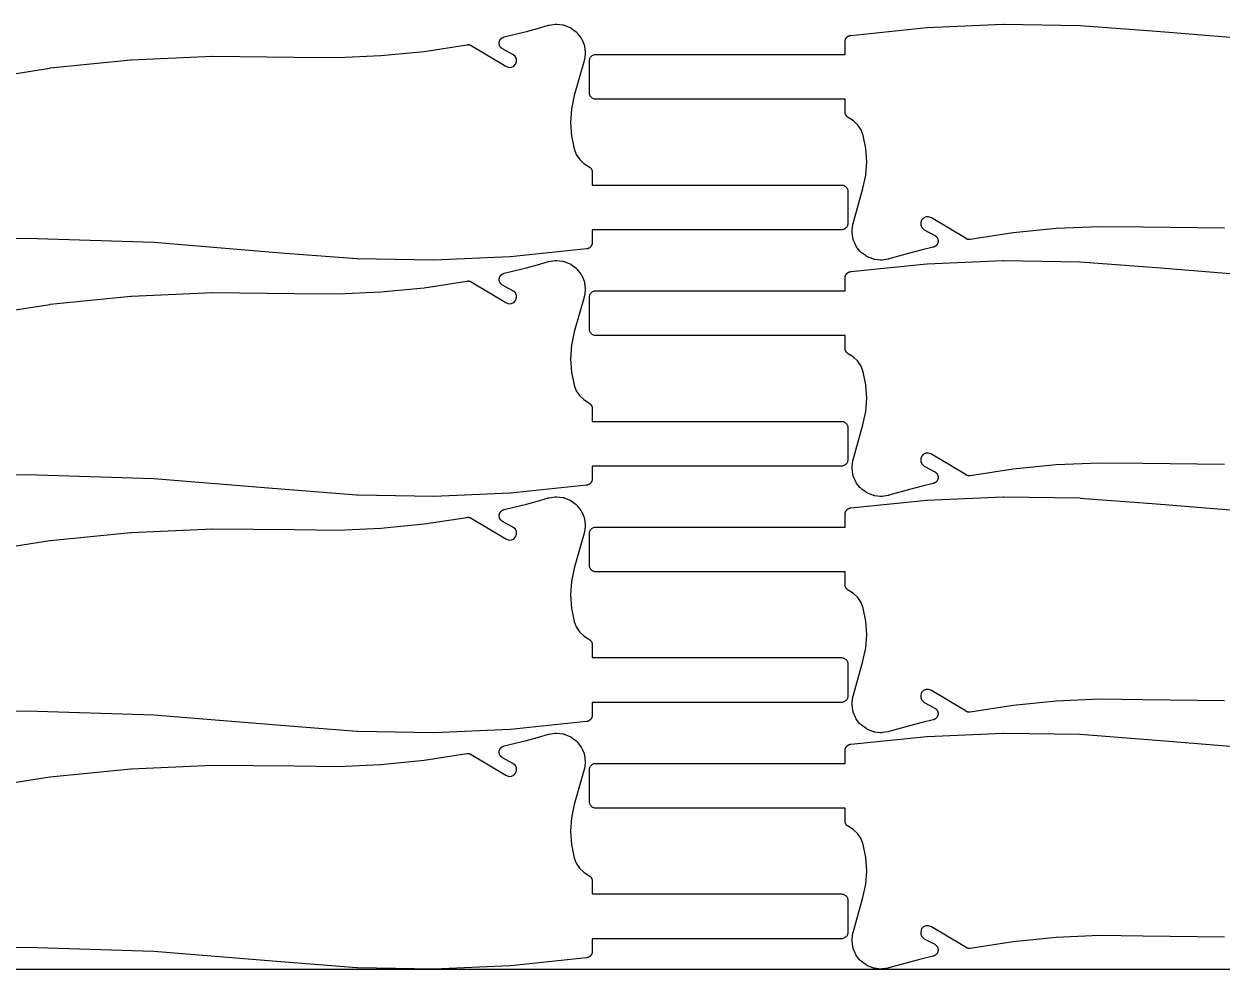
# Model space of a CAD drawing. Header units: metres. Extents: x 0 to 3000, y 0 to 1240.
# Drawn here: x 375 to 750, y 0 to 295.7 of the extents above; entities that cross this region are included whole.
import ezdxf

# ---------------------------------------------------------------- set-up
doc = ezdxf.new("R2010")
doc.units = ezdxf.units.M

msp = doc.modelspace()

# ---------------------------------------------------------------- linework, layer by layer
at = {"color": 7}
msp.add_lwpolyline([(0, 0), (3000, 0), (3000, 1240), (0, 1240), (0, 0)], close=True, dxfattribs=at)
at = {"color": 1}
for points in [[(357.91, 277.99), (383.07, 281.96), (383.18, 281.97), (408.5, 284.52), (408.61, 284.53), (434.03, 285.67), (434.14, 285.67), (459.61, 285.4), (459.61, 285.4), (459.61, 285.4), (473.22, 285.24), (486.75, 285.84), (500.23, 287.17), (513.67, 289.25), (513.68, 289.25), (513.69, 289.25), (513.78, 289.26), (513.87, 289.27), (513.88, 289.27), (513.89, 289.27), (513.98, 289.27), (514.07, 289.27), (514.07, 289.27), (514.08, 289.27), (514.17, 289.26), (514.26, 289.25), (514.27, 289.25), (514.28, 289.25), (514.37, 289.23), (514.45, 289.22), (514.46, 289.22), (514.47, 289.21), (514.56, 289.19), (514.64, 289.16), (514.65, 289.16), (514.66, 289.16), (514.74, 289.12), (514.82, 289.09), (514.83, 289.08), (514.84, 289.08), (514.92, 289.04), (515, 289), (515, 288.99), (515.01, 288.99), (525.78, 282.5), (526.78, 282.14), (527.59, 282.18), (528.32, 282.53), (528.9, 283.16), (529.19, 283.96), (529.15, 284.77), (528.81, 285.51), (528.06, 286.19), (524.8, 287.97), (524.76, 288), (524.71, 288.02), (524.67, 288.05), (524.63, 288.07), (524.59, 288.1), (524.55, 288.13), (524.51, 288.16), (524.48, 288.19), (524.44, 288.22), (524.4, 288.26), (524.37, 288.29), (524.33, 288.32), (524.3, 288.36), (524.26, 288.4), (524.23, 288.43), (524.2, 288.47), (524.17, 288.51), (524.14, 288.55), (524.11, 288.59), (524.08, 288.63), (524.06, 288.67), (524.03, 288.71), (524.01, 288.76), (523.99, 288.8), (523.96, 288.84), (523.94, 288.89), (523.92, 288.93), (523.9, 288.98), (523.89, 289.02), (523.87, 289.07), (523.85, 289.12), (523.84, 289.16), (523.83, 289.21), (523.81, 289.26), (523.8, 289.3), (523.79, 289.35), (523.79, 289.4), (523.78, 289.45), (523.77, 289.5), (523.77, 289.55), (523.76, 289.6), (523.76, 289.65), (523.76, 289.69), (523.76, 289.74), (523.76, 289.79), (523.76, 289.84), (523.77, 289.89), (523.77, 289.94), (523.78, 289.99), (523.78, 290.04), (523.79, 290.08), (523.8, 290.13), (523.81, 290.18), (523.82, 290.23), (523.84, 290.28), (523.85, 290.32), (523.87, 290.37), (523.88, 290.42), (523.9, 290.46), (523.92, 290.51), (523.94, 290.55), (523.96, 290.6), (523.98, 290.64), (524, 290.68), (524.03, 290.73), (524.05, 290.77), (524.08, 290.81), (524.1, 290.85), (524.13, 290.89), (524.16, 290.93), (524.19, 290.97), (524.22, 291.01), (524.26, 291.04), (524.29, 291.08), (524.32, 291.12), (524.35, 291.15), (524.39, 291.18), (524.43, 291.22), (524.46, 291.25), (524.5, 291.28), (524.54, 291.31), (524.58, 291.34), (524.62, 291.37), (524.66, 291.4), (524.7, 291.42), (524.74, 291.45), (524.79, 291.47), (524.83, 291.5), (524.87, 291.52), (524.92, 291.54), (524.96, 291.56), (525.01, 291.58), (525.05, 291.6), (525.1, 291.61), (525.15, 291.63), (525.19, 291.64), (525.24, 291.66), (525.29, 291.67), (528.78, 292.51), (532.25, 293.4), (535.7, 294.34), (539.15, 295.33), (539.18, 295.34), (539.21, 295.35), (539.27, 295.36), (539.34, 295.38), (539.34, 295.38), (539.37, 295.38), (539.4, 295.39), (541.25, 295.67), (541.43, 295.69), (541.61, 295.7), (541.79, 295.69), (543.62, 295.48), (543.79, 295.45), (543.97, 295.4), (544.13, 295.35), (545.85, 294.67), (546.01, 294.59), (546.16, 294.51), (546.31, 294.41), (547.81, 293.28), (547.95, 293.16), (548.08, 293.04), (548.19, 292.9), (549.34, 291.41), (549.44, 291.27), (549.53, 291.11), (549.6, 290.95), (550.31, 289.24), (550.37, 289.08), (550.41, 288.91), (550.44, 288.74), (550.67, 286.9), (550.69, 286.73), (550.69, 286.55), (550.67, 286.37), (550.4, 284.51), (550.4, 284.48), (550.39, 284.44), (550.38, 284.38), (550.37, 284.32), (550.36, 284.29), (550.35, 284.25), (547.25, 273.31), (546.37, 269.12), (546.08, 264.95), (546.35, 260.78), (547.18, 256.69), (547.87, 254.94), (548.89, 253.41), (550.19, 252.13), (551.94, 251.03), (551.96, 251.02), (551.98, 251), (552.04, 250.96), (552.1, 250.92), (552.12, 250.9), (552.14, 250.89), (552.19, 250.84), (552.25, 250.79), (552.27, 250.77), (552.29, 250.76), (552.33, 250.7), (552.38, 250.65), (552.4, 250.63), (552.42, 250.61), (552.46, 250.55), (552.5, 250.5), (552.52, 250.47), (552.53, 250.45), (552.57, 250.39), (552.61, 250.33), (552.62, 250.31), (552.63, 250.28), (552.67, 250.22), (552.7, 250.15), (552.71, 250.13), (552.72, 250.11), (552.74, 250.04), (552.77, 249.97), (552.78, 249.95), (552.78, 249.92), (552.8, 249.85), (552.82, 249.78), (552.83, 249.76), (552.83, 249.73), (552.84, 249.66), (552.86, 249.59), (552.86, 249.56), (552.86, 249.54), (552.86, 249.47), (552.87, 249.39), (552.87, 249.37), (552.87, 249.34), (552.87, 245.34), (630.87, 245.34), (631.07, 245.33), (631.26, 245.3), (631.45, 245.26), (631.64, 245.19), (631.81, 245.11), (631.98, 245), (632.14, 244.89), (632.29, 244.76), (632.42, 244.61), (632.53, 244.45), (632.63, 244.28), (632.72, 244.11), (632.78, 243.92), (632.83, 243.73), (632.86, 243.54), (632.87, 243.34), (632.87, 233.34), (632.86, 233.15), (632.83, 232.95), (632.78, 232.76), (632.72, 232.58), (632.63, 232.4), (632.53, 232.23), (632.42, 232.07), (632.29, 231.93), (632.14, 231.8), (631.98, 231.68), (631.81, 231.58), (631.64, 231.49), (631.45, 231.43), (631.26, 231.38), (631.07, 231.35), (630.87, 231.34), (552.87, 231.34), (552.87, 227.34), (552.87, 227.25), (552.86, 227.16), (552.86, 227.15), (552.86, 227.15), (552.85, 227.05), (552.83, 226.96), (552.83, 226.96), (552.83, 226.95), (552.81, 226.86), (552.79, 226.77), (552.79, 226.77), (552.78, 226.76), (552.75, 226.67), (552.72, 226.59), (552.72, 226.58), (552.72, 226.58), (552.68, 226.49), (552.64, 226.41), (552.64, 226.4), (552.63, 226.4), (552.59, 226.32), (552.54, 226.24), (552.54, 226.24), (552.53, 226.23), (552.48, 226.16), (552.42, 226.08), (552.42, 226.08), (552.42, 226.07), (552.35, 226), (552.29, 225.93), (552.29, 225.93), (552.29, 225.93), (552.22, 225.87), (552.15, 225.8), (552.14, 225.8), (552.14, 225.8), (552.06, 225.74), (551.99, 225.68), (551.99, 225.68), (551.98, 225.68), (551.9, 225.63), (551.82, 225.58), (551.82, 225.58), (551.81, 225.58), (551.73, 225.54), (551.65, 225.5), (551.64, 225.5), (551.64, 225.49), (551.55, 225.46), (551.46, 225.43), (551.46, 225.43), (551.45, 225.43), (551.36, 225.41), (551.27, 225.38), (551.27, 225.38), (551.26, 225.38), (551.17, 225.37), (551.08, 225.35), (527.31, 222.89), (527.19, 222.88), (503.34, 221.85), (503.22, 221.85), (479.35, 222.24), (479.24, 222.25), (455.41, 224.07), (455.41, 224.07), (455.4, 224.07), (415.62, 227.32), (375.8, 228.58), (335.96, 227.88)], [(750.73, 231.87), (725.26, 232.15), (725.26, 232.15), (725.26, 232.15), (711.65, 232.3), (698.12, 231.71), (684.65, 230.38), (671.2, 228.29), (671.19, 228.29), (671.18, 228.29), (671.09, 228.28), (671, 228.27), (670.99, 228.27), (670.98, 228.27), (670.89, 228.27), (670.81, 228.27), (670.8, 228.27), (670.79, 228.27), (670.7, 228.28), (670.61, 228.29), (670.6, 228.29), (670.59, 228.29), (670.5, 228.31), (670.42, 228.33), (670.41, 228.33), (670.4, 228.33), (670.31, 228.36), (670.23, 228.38), (670.22, 228.39), (670.21, 228.39), (670.13, 228.42), (670.05, 228.46), (670.04, 228.46), (670.03, 228.46), (669.95, 228.51), (669.87, 228.55), (669.87, 228.55), (669.86, 228.56), (659.09, 235.05), (658.09, 235.4), (657.28, 235.36), (656.55, 235.02), (655.97, 234.39), (655.68, 233.58), (655.72, 232.77), (656.07, 232.04), (656.81, 231.35), (660.07, 229.58), (660.11, 229.55), (660.16, 229.53), (660.2, 229.5), (660.24, 229.47), (660.28, 229.44), (660.32, 229.42), (660.36, 229.38), (660.4, 229.36), (660.43, 229.32), (660.47, 229.29), (660.5, 229.26), (660.54, 229.22), (660.57, 229.19), (660.61, 229.15), (660.64, 229.11), (660.67, 229.08), (660.7, 229.04), (660.73, 229), (660.76, 228.96), (660.79, 228.92), (660.81, 228.87), (660.84, 228.83), (660.86, 228.79), (660.89, 228.75), (660.91, 228.7), (660.93, 228.66), (660.95, 228.61), (660.97, 228.57), (660.98, 228.52), (661, 228.48), (661.02, 228.43), (661.03, 228.38), (661.04, 228.34), (661.06, 228.29), (661.07, 228.24), (661.08, 228.19), (661.09, 228.14), (661.09, 228.1), (661.1, 228.05), (661.11, 228), (661.11, 227.95), (661.11, 227.9), (661.11, 227.85), (661.11, 227.8), (661.11, 227.75), (661.11, 227.7), (661.11, 227.66), (661.1, 227.61), (661.09, 227.56), (661.09, 227.51), (661.08, 227.46), (661.07, 227.41), (661.06, 227.37), (661.05, 227.32), (661.04, 227.27), (661.02, 227.22), (661.01, 227.18), (660.99, 227.13), (660.97, 227.08), (660.96, 227.04), (660.93, 226.99), (660.91, 226.95), (660.89, 226.91), (660.87, 226.86), (660.84, 226.82), (660.82, 226.78), (660.79, 226.74), (660.77, 226.7), (660.74, 226.66), (660.71, 226.61), (660.68, 226.58), (660.65, 226.54), (660.62, 226.5), (660.58, 226.46), (660.55, 226.43), (660.52, 226.39), (660.48, 226.36), (660.44, 226.33), (660.41, 226.3), (660.37, 226.26), (660.33, 226.23), (660.29, 226.2), (660.25, 226.18), (660.21, 226.15), (660.17, 226.12), (660.13, 226.1), (660.08, 226.07), (660.04, 226.05), (660, 226.03), (659.95, 226), (659.91, 225.99), (659.86, 225.97), (659.82, 225.95), (659.77, 225.93), (659.72, 225.92), (659.68, 225.9), (659.63, 225.89), (659.58, 225.88), (656.09, 225.03), (652.62, 224.14), (649.17, 223.2), (645.72, 222.21), (645.69, 222.2), (645.66, 222.2), (645.6, 222.18), (645.53, 222.17), (645.53, 222.17), (645.5, 222.16), (645.47, 222.16), (643.62, 221.87), (643.44, 221.85), (643.26, 221.85), (643.08, 221.86), (641.25, 222.07), (641.08, 222.1), (640.91, 222.14), (640.74, 222.2), (639.02, 222.88), (638.86, 222.95), (638.71, 223.04), (638.56, 223.14), (637.06, 224.27), (636.92, 224.38), (636.79, 224.51), (636.68, 224.65), (635.53, 226.13), (635.43, 226.28), (635.34, 226.43), (635.27, 226.59), (634.56, 228.3), (634.5, 228.47), (634.46, 228.64), (634.43, 228.81), (634.2, 230.64), (634.18, 230.82), (634.19, 231), (634.2, 231.17), (634.47, 233.03), (634.47, 233.07), (634.48, 233.1), (634.49, 233.16), (634.5, 233.23), (634.51, 233.26), (634.52, 233.3), (637.62, 244.24), (638.5, 248.42), (638.79, 252.59), (638.52, 256.77), (637.69, 260.85), (637, 262.61), (635.98, 264.13), (634.68, 265.41), (632.93, 266.51), (632.91, 266.53), (632.89, 266.54), (632.83, 266.58), (632.77, 266.63), (632.75, 266.64), (632.73, 266.66), (632.68, 266.71), (632.62, 266.75), (632.6, 266.77), (632.59, 266.79), (632.54, 266.84), (632.49, 266.9), (632.47, 266.92), (632.45, 266.93), (632.41, 266.99), (632.37, 267.05), (632.35, 267.07), (632.34, 267.09), (632.3, 267.15), (632.26, 267.22), (632.25, 267.24), (632.24, 267.26), (632.21, 267.33), (632.17, 267.39), (632.16, 267.41), (632.15, 267.44), (632.13, 267.51), (632.1, 267.57), (632.09, 267.6), (632.09, 267.62), (632.07, 267.69), (632.05, 267.76), (632.04, 267.79), (632.04, 267.81), (632.03, 267.89), (632.02, 267.96), (632.01, 267.98), (632.01, 268.01), (632.01, 268.08), (632, 268.15), (632, 268.18), (632, 268.2), (632, 272.2), (554, 272.2), (553.8, 272.21), (553.61, 272.24), (553.42, 272.29), (553.23, 272.36), (553.06, 272.44), (552.89, 272.54), (552.73, 272.66), (552.59, 272.79), (552.45, 272.93), (552.34, 273.09), (552.24, 273.26), (552.15, 273.44), (552.09, 273.62), (552.04, 273.81), (552.01, 274.01), (552, 274.2), (552, 284.2), (552.01, 284.4), (552.04, 284.59), (552.09, 284.78), (552.15, 284.97), (552.24, 285.15), (552.34, 285.31), (552.45, 285.47), (552.59, 285.62), (552.73, 285.75), (552.89, 285.87), (553.06, 285.97), (553.23, 286.05), (553.42, 286.12), (553.61, 286.17), (553.8, 286.19), (554, 286.2), (632, 286.2), (632, 290.2), (632, 290.3), (632.01, 290.39), (632.01, 290.39), (632.01, 290.4), (632.02, 290.49), (632.04, 290.58), (632.04, 290.59), (632.04, 290.59), (632.06, 290.68), (632.08, 290.77), (632.08, 290.78), (632.09, 290.78), (632.12, 290.87), (632.15, 290.96), (632.15, 290.96), (632.15, 290.97), (632.19, 291.05), (632.23, 291.14), (632.23, 291.14), (632.24, 291.15), (632.28, 291.23), (632.33, 291.31), (632.33, 291.31), (632.34, 291.31), (632.39, 291.39), (632.45, 291.46), (632.45, 291.47), (632.45, 291.47), (632.52, 291.54), (632.58, 291.61), (632.58, 291.61), (632.59, 291.62), (632.65, 291.68), (632.72, 291.74), (632.73, 291.75), (632.73, 291.75), (632.81, 291.81), (632.88, 291.86), (632.88, 291.86), (632.89, 291.87), (632.97, 291.91), (633.05, 291.96), (633.05, 291.97), (633.06, 291.97), (633.14, 292.01), (633.23, 292.05), (633.23, 292.05), (633.23, 292.05), (633.32, 292.08), (633.41, 292.11), (633.41, 292.12), (633.42, 292.12), (633.51, 292.14), (633.6, 292.16), (633.6, 292.16), (633.61, 292.17), (633.7, 292.18), (633.79, 292.19), (657.56, 294.65), (657.68, 294.66), (681.53, 295.7), (681.65, 295.7), (705.52, 295.3), (705.64, 295.3), (729.46, 293.48), (729.46, 293.48), (729.47, 293.48), (769.25, 290.23)], [(357.91, 204.05), (383.07, 208.01), (383.18, 208.02), (408.5, 210.57), (408.61, 210.58), (434.03, 211.72), (434.14, 211.72), (459.61, 211.45), (459.61, 211.45), (459.61, 211.45), (473.22, 211.3), (486.75, 211.89), (500.23, 213.22), (513.67, 215.3), (513.68, 215.3), (513.69, 215.3), (513.78, 215.31), (513.87, 215.32), (513.88, 215.32), (513.89, 215.32), (513.98, 215.32), (514.07, 215.32), (514.07, 215.32), (514.08, 215.32), (514.17, 215.31), (514.26, 215.31), (514.27, 215.3), (514.28, 215.3), (514.37, 215.29), (514.45, 215.27), (514.46, 215.27), (514.47, 215.26), (514.56, 215.24), (514.64, 215.21), (514.65, 215.21), (514.66, 215.21), (514.74, 215.17), (514.82, 215.14), (514.83, 215.13), (514.84, 215.13), (514.92, 215.09), (515, 215.05), (515, 215.04), (515.01, 215.04), (525.78, 208.55), (526.78, 208.19), (527.59, 208.23), (528.32, 208.58), (528.9, 209.21), (529.19, 210.01), (529.15, 210.82), (528.81, 211.56), (528.06, 212.24), (524.8, 214.02), (524.76, 214.05), (524.71, 214.07), (524.67, 214.1), (524.63, 214.12), (524.59, 214.15), (524.55, 214.18), (524.51, 214.21), (524.48, 214.24), (524.44, 214.27), (524.4, 214.31), (524.37, 214.34), (524.33, 214.37), (524.3, 214.41), (524.26, 214.45), (524.23, 214.48), (524.2, 214.52), (524.17, 214.56), (524.14, 214.6), (524.11, 214.64), (524.08, 214.68), (524.06, 214.72), (524.03, 214.76), (524.01, 214.81), (523.99, 214.85), (523.96, 214.89), (523.94, 214.94), (523.92, 214.98), (523.9, 215.03), (523.89, 215.07), (523.87, 215.12), (523.85, 215.17), (523.84, 215.21), (523.83, 215.26), (523.81, 215.31), (523.8, 215.36), (523.79, 215.4), (523.79, 215.45), (523.78, 215.5), (523.77, 215.55), (523.77, 215.6), (523.76, 215.65), (523.76, 215.7), (523.76, 215.74), (523.76, 215.79), (523.76, 215.84), (523.76, 215.89), (523.77, 215.94), (523.77, 215.99), (523.78, 216.04), (523.78, 216.09), (523.79, 216.13), (523.8, 216.18), (523.81, 216.23), (523.82, 216.28), (523.84, 216.33), (523.85, 216.37), (523.87, 216.42), (523.88, 216.47), (523.9, 216.51), (523.92, 216.56), (523.94, 216.6), (523.96, 216.65), (523.98, 216.69), (524, 216.73), (524.03, 216.78), (524.05, 216.82), (524.08, 216.86), (524.1, 216.9), (524.13, 216.94), (524.16, 216.98), (524.19, 217.02), (524.22, 217.06), (524.26, 217.09), (524.29, 217.13), (524.32, 217.17), (524.35, 217.2), (524.39, 217.24), (524.43, 217.27), (524.46, 217.3), (524.5, 217.33), (524.54, 217.36), (524.58, 217.39), (524.62, 217.42), (524.66, 217.45), (524.7, 217.47), (524.74, 217.5), (524.79, 217.52), (524.83, 217.55), (524.87, 217.57), (524.92, 217.59), (524.96, 217.61), (525.01, 217.63), (525.05, 217.65), (525.1, 217.67), (525.15, 217.68), (525.19, 217.7), (525.24, 217.71), (525.29, 217.72), (528.78, 218.56), (532.25, 219.45), (535.7, 220.39), (539.15, 221.38), (539.18, 221.39), (539.21, 221.4), (539.27, 221.41), (539.34, 221.43), (539.34, 221.43), (539.37, 221.43), (539.4, 221.44), (541.25, 221.73), (541.43, 221.74), (541.61, 221.75), (541.79, 221.74), (543.62, 221.53), (543.79, 221.5), (543.97, 221.46), (544.13, 221.4), (545.85, 220.72), (546.01, 220.64), (546.16, 220.56), (546.31, 220.46), (547.81, 219.33), (547.95, 219.21), (548.08, 219.09), (548.19, 218.95), (549.34, 217.46), (549.44, 217.32), (549.53, 217.16), (549.6, 217), (550.31, 215.3), (550.37, 215.13), (550.41, 214.96), (550.44, 214.79), (550.67, 212.95), (550.69, 212.78), (550.69, 212.6), (550.67, 212.42), (550.4, 210.56), (550.4, 210.53), (550.39, 210.49), (550.38, 210.43), (550.37, 210.37), (550.36, 210.34), (550.35, 210.3), (547.25, 199.36), (546.37, 195.18), (546.08, 191), (546.35, 186.83), (547.18, 182.74), (547.87, 180.99), (548.89, 179.46), (550.19, 178.19), (551.94, 177.08), (551.96, 177.07), (551.98, 177.06), (552.04, 177.01), (552.1, 176.97), (552.12, 176.95), (552.14, 176.94), (552.19, 176.89), (552.25, 176.84), (552.27, 176.82), (552.29, 176.81), (552.33, 176.75), (552.38, 176.7), (552.4, 176.68), (552.42, 176.66), (552.46, 176.6), (552.5, 176.55), (552.52, 176.52), (552.53, 176.5), (552.57, 176.44), (552.61, 176.38), (552.62, 176.36), (552.63, 176.34), (552.67, 176.27), (552.7, 176.21), (552.71, 176.18), (552.72, 176.16), (552.74, 176.09), (552.77, 176.02), (552.78, 176), (552.78, 175.97), (552.8, 175.9), (552.82, 175.83), (552.83, 175.81), (552.83, 175.78), (552.84, 175.71), (552.86, 175.64), (552.86, 175.61), (552.86, 175.59), (552.86, 175.52), (552.87, 175.44), (552.87, 175.42), (552.87, 175.39), (552.87, 171.39), (630.87, 171.39), (631.07, 171.38), (631.26, 171.35), (631.45, 171.31), (631.64, 171.24), (631.81, 171.16), (631.98, 171.06), (632.14, 170.94), (632.29, 170.81), (632.42, 170.66), (632.53, 170.5), (632.63, 170.34), (632.72, 170.16), (632.78, 169.97), (632.83, 169.78), (632.86, 169.59), (632.87, 169.39), (632.87, 159.39), (632.86, 159.2), (632.83, 159), (632.78, 158.81), (632.72, 158.63), (632.63, 158.45), (632.53, 158.28), (632.42, 158.12), (632.29, 157.98), (632.14, 157.85), (631.98, 157.73), (631.81, 157.63), (631.64, 157.54), (631.45, 157.48), (631.26, 157.43), (631.07, 157.4), (630.87, 157.39), (552.87, 157.39), (552.87, 153.39), (552.87, 153.3), (552.86, 153.21), (552.86, 153.2), (552.86, 153.2), (552.85, 153.1), (552.83, 153.01), (552.83, 153.01), (552.83, 153), (552.81, 152.91), (552.79, 152.82), (552.79, 152.82), (552.78, 152.81), (552.75, 152.72), (552.72, 152.64), (552.72, 152.63), (552.72, 152.63), (552.68, 152.54), (552.64, 152.46), (552.64, 152.45), (552.63, 152.45), (552.59, 152.37), (552.54, 152.29), (552.54, 152.29), (552.53, 152.28), (552.48, 152.21), (552.42, 152.13), (552.42, 152.13), (552.42, 152.12), (552.35, 152.05), (552.29, 151.99), (552.29, 151.98), (552.29, 151.98), (552.22, 151.92), (552.15, 151.85), (552.14, 151.85), (552.14, 151.85), (552.06, 151.79), (551.99, 151.74), (551.99, 151.73), (551.98, 151.73), (551.9, 151.68), (551.82, 151.63), (551.82, 151.63), (551.81, 151.63), (551.73, 151.59), (551.65, 151.55), (551.64, 151.55), (551.64, 151.54), (551.55, 151.51), (551.46, 151.48), (551.46, 151.48), (551.45, 151.48), (551.36, 151.46), (551.27, 151.43), (551.27, 151.43), (551.26, 151.43), (551.17, 151.42), (551.08, 151.4), (527.31, 148.94), (527.19, 148.93), (503.34, 147.9), (503.22, 147.9), (479.35, 148.29), (479.24, 148.3), (455.41, 150.12), (455.41, 150.12), (455.4, 150.12), (415.62, 153.37), (375.8, 154.63), (335.96, 153.93)], [(750.73, 157.92), (725.26, 158.2), (725.26, 158.2), (725.26, 158.2), (711.65, 158.35), (698.12, 157.76), (684.65, 156.43), (671.2, 154.35), (671.19, 154.34), (671.18, 154.34), (671.09, 154.33), (671, 154.32), (670.99, 154.32), (670.98, 154.32), (670.89, 154.32), (670.81, 154.32), (670.8, 154.32), (670.79, 154.32), (670.7, 154.33), (670.61, 154.34), (670.6, 154.34), (670.59, 154.34), (670.5, 154.36), (670.42, 154.38), (670.41, 154.38), (670.4, 154.38), (670.31, 154.41), (670.23, 154.43), (670.22, 154.44), (670.21, 154.44), (670.13, 154.47), (670.05, 154.51), (670.04, 154.51), (670.03, 154.52), (669.95, 154.56), (669.87, 154.6), (669.87, 154.6), (669.86, 154.61), (659.09, 161.1), (658.09, 161.45), (657.28, 161.41), (656.55, 161.07), (655.97, 160.44), (655.68, 159.63), (655.72, 158.82), (656.07, 158.09), (656.81, 157.4), (660.07, 155.63), (660.11, 155.6), (660.16, 155.58), (660.2, 155.55), (660.24, 155.52), (660.28, 155.49), (660.32, 155.47), (660.36, 155.44), (660.4, 155.41), (660.43, 155.37), (660.47, 155.34), (660.5, 155.31), (660.54, 155.27), (660.57, 155.24), (660.61, 155.2), (660.64, 155.16), (660.67, 155.13), (660.7, 155.09), (660.73, 155.05), (660.76, 155.01), (660.79, 154.97), (660.81, 154.93), (660.84, 154.88), (660.86, 154.84), (660.89, 154.8), (660.91, 154.75), (660.93, 154.71), (660.95, 154.66), (660.97, 154.62), (660.98, 154.57), (661, 154.53), (661.02, 154.48), (661.03, 154.44), (661.04, 154.39), (661.06, 154.34), (661.07, 154.29), (661.08, 154.24), (661.09, 154.2), (661.09, 154.15), (661.1, 154.1), (661.11, 154.05), (661.11, 154), (661.11, 153.95), (661.11, 153.9), (661.11, 153.85), (661.11, 153.8), (661.11, 153.75), (661.11, 153.71), (661.1, 153.66), (661.09, 153.61), (661.09, 153.56), (661.08, 153.51), (661.07, 153.46), (661.06, 153.42), (661.05, 153.37), (661.04, 153.32), (661.02, 153.27), (661.01, 153.23), (660.99, 153.18), (660.97, 153.14), (660.96, 153.09), (660.93, 153.05), (660.91, 153), (660.89, 152.96), (660.87, 152.91), (660.84, 152.87), (660.82, 152.83), (660.79, 152.79), (660.77, 152.75), (660.74, 152.71), (660.71, 152.66), (660.68, 152.63), (660.65, 152.59), (660.62, 152.55), (660.58, 152.51), (660.55, 152.48), (660.52, 152.44), (660.48, 152.41), (660.44, 152.38), (660.41, 152.35), (660.37, 152.31), (660.33, 152.28), (660.29, 152.25), (660.25, 152.23), (660.21, 152.2), (660.17, 152.17), (660.13, 152.15), (660.08, 152.12), (660.04, 152.1), (660, 152.08), (659.95, 152.05), (659.91, 152.04), (659.86, 152.02), (659.82, 152), (659.77, 151.98), (659.72, 151.97), (659.68, 151.95), (659.63, 151.94), (659.58, 151.93), (656.09, 151.08), (652.62, 150.19), (649.17, 149.26), (645.72, 148.26), (645.69, 148.26), (645.66, 148.25), (645.6, 148.23), (645.53, 148.22), (645.53, 148.22), (645.5, 148.21), (645.47, 148.21), (643.62, 147.92), (643.44, 147.9), (643.26, 147.9), (643.08, 147.91), (641.25, 148.12), (641.08, 148.15), (640.91, 148.19), (640.74, 148.25), (639.02, 148.93), (638.86, 149), (638.71, 149.09), (638.56, 149.19), (637.06, 150.32), (636.92, 150.43), (636.79, 150.56), (636.68, 150.7), (635.53, 152.18), (635.43, 152.33), (635.34, 152.48), (635.27, 152.64), (634.56, 154.35), (634.5, 154.52), (634.46, 154.69), (634.43, 154.86), (634.2, 156.69), (634.18, 156.87), (634.19, 157.05), (634.2, 157.22), (634.47, 159.08), (634.47, 159.12), (634.48, 159.15), (634.49, 159.22), (634.5, 159.28), (634.51, 159.31), (634.52, 159.35), (637.62, 170.29), (638.5, 174.47), (638.79, 178.65), (638.52, 182.82), (637.69, 186.9), (637, 188.66), (635.98, 190.18), (634.68, 191.46), (632.93, 192.56), (632.91, 192.58), (632.89, 192.59), (632.83, 192.63), (632.77, 192.68), (632.75, 192.69), (632.73, 192.71), (632.68, 192.76), (632.62, 192.8), (632.6, 192.82), (632.59, 192.84), (632.54, 192.89), (632.49, 192.95), (632.47, 192.97), (632.45, 192.99), (632.41, 193.04), (632.37, 193.1), (632.35, 193.12), (632.34, 193.14), (632.3, 193.21), (632.26, 193.27), (632.25, 193.29), (632.24, 193.31), (632.21, 193.38), (632.17, 193.44), (632.16, 193.47), (632.15, 193.49), (632.13, 193.56), (632.1, 193.62), (632.09, 193.65), (632.09, 193.67), (632.07, 193.74), (632.05, 193.81), (632.04, 193.84), (632.04, 193.86), (632.03, 193.94), (632.02, 194.01), (632.01, 194.03), (632.01, 194.06), (632.01, 194.13), (632, 194.2), (632, 194.23), (632, 194.25), (632, 198.25), (554, 198.25), (553.8, 198.26), (553.61, 198.29), (553.42, 198.34), (553.23, 198.41), (553.06, 198.49), (552.89, 198.59), (552.73, 198.71), (552.59, 198.84), (552.45, 198.99), (552.34, 199.14), (552.24, 199.31), (552.15, 199.49), (552.09, 199.67), (552.04, 199.86), (552.01, 200.06), (552, 200.25), (552, 210.25), (552.01, 210.45), (552.04, 210.64), (552.09, 210.83), (552.15, 211.02), (552.24, 211.2), (552.34, 211.37), (552.45, 211.52), (552.59, 211.67), (552.73, 211.8), (552.89, 211.92), (553.06, 212.02), (553.23, 212.1), (553.42, 212.17), (553.61, 212.22), (553.8, 212.24), (554, 212.25), (632, 212.25), (632, 216.25), (632, 216.35), (632.01, 216.44), (632.01, 216.45), (632.01, 216.45), (632.02, 216.54), (632.04, 216.63), (632.04, 216.64), (632.04, 216.64), (632.06, 216.73), (632.08, 216.83), (632.08, 216.83), (632.09, 216.83), (632.12, 216.92), (632.15, 217.01), (632.15, 217.02), (632.15, 217.02), (632.19, 217.1), (632.23, 217.19), (632.23, 217.19), (632.24, 217.2), (632.28, 217.28), (632.33, 217.36), (632.33, 217.36), (632.34, 217.37), (632.39, 217.44), (632.45, 217.52), (632.45, 217.52), (632.45, 217.52), (632.52, 217.59), (632.58, 217.66), (632.58, 217.66), (632.59, 217.67), (632.65, 217.73), (632.72, 217.79), (632.73, 217.8), (632.73, 217.8), (632.81, 217.86), (632.88, 217.91), (632.88, 217.91), (632.89, 217.92), (632.97, 217.97), (633.05, 218.01), (633.05, 218.02), (633.06, 218.02), (633.14, 218.06), (633.23, 218.1), (633.23, 218.1), (633.23, 218.1), (633.32, 218.13), (633.41, 218.17), (633.41, 218.17), (633.42, 218.17), (633.51, 218.19), (633.6, 218.21), (633.6, 218.21), (633.61, 218.22), (633.7, 218.23), (633.79, 218.24), (657.56, 220.7), (657.68, 220.71), (681.53, 221.75), (681.65, 221.75), (705.52, 221.35), (705.64, 221.35), (729.46, 219.53), (729.46, 219.53), (729.47, 219.53), (769.25, 216.28)], [(357.91, 130.1), (383.07, 134.06), (383.18, 134.07), (408.5, 136.62), (408.61, 136.63), (434.03, 137.77), (434.14, 137.77), (459.61, 137.5), (459.61, 137.5), (459.61, 137.5), (473.22, 137.35), (486.75, 137.94), (500.23, 139.27), (513.67, 141.35), (513.68, 141.35), (513.69, 141.36), (513.78, 141.36), (513.87, 141.37), (513.88, 141.37), (513.89, 141.37), (513.98, 141.37), (514.07, 141.37), (514.07, 141.37), (514.08, 141.37), (514.17, 141.36), (514.26, 141.36), (514.27, 141.35), (514.28, 141.35), (514.37, 141.34), (514.45, 141.32), (514.46, 141.32), (514.47, 141.31), (514.56, 141.29), (514.64, 141.26), (514.65, 141.26), (514.66, 141.26), (514.74, 141.22), (514.82, 141.19), (514.83, 141.19), (514.84, 141.18), (514.92, 141.14), (515, 141.1), (515, 141.09), (515.01, 141.09), (525.78, 134.6), (526.78, 134.24), (527.59, 134.29), (528.32, 134.63), (528.9, 135.26), (529.19, 136.06), (529.15, 136.87), (528.81, 137.61), (528.06, 138.3), (524.8, 140.07), (524.76, 140.1), (524.71, 140.12), (524.67, 140.15), (524.63, 140.17), (524.59, 140.2), (524.55, 140.23), (524.51, 140.26), (524.48, 140.29), (524.44, 140.33), (524.4, 140.36), (524.37, 140.39), (524.33, 140.42), (524.3, 140.46), (524.26, 140.5), (524.23, 140.53), (524.2, 140.57), (524.17, 140.61), (524.14, 140.65), (524.11, 140.69), (524.08, 140.73), (524.06, 140.77), (524.03, 140.81), (524.01, 140.86), (523.99, 140.9), (523.96, 140.94), (523.94, 140.99), (523.92, 141.03), (523.9, 141.08), (523.89, 141.12), (523.87, 141.17), (523.85, 141.22), (523.84, 141.26), (523.83, 141.31), (523.81, 141.36), (523.8, 141.41), (523.79, 141.45), (523.79, 141.5), (523.78, 141.55), (523.77, 141.6), (523.77, 141.65), (523.76, 141.7), (523.76, 141.75), (523.76, 141.8), (523.76, 141.84), (523.76, 141.89), (523.76, 141.94), (523.77, 141.99), (523.77, 142.04), (523.78, 142.09), (523.78, 142.14), (523.79, 142.19), (523.8, 142.23), (523.81, 142.28), (523.82, 142.33), (523.84, 142.38), (523.85, 142.42), (523.87, 142.47), (523.88, 142.52), (523.9, 142.56), (523.92, 142.61), (523.94, 142.65), (523.96, 142.7), (523.98, 142.74), (524, 142.78), (524.03, 142.83), (524.05, 142.87), (524.08, 142.91), (524.1, 142.95), (524.13, 142.99), (524.16, 143.03), (524.19, 143.07), (524.22, 143.11), (524.26, 143.15), (524.29, 143.18), (524.32, 143.22), (524.35, 143.25), (524.39, 143.29), (524.43, 143.32), (524.46, 143.35), (524.5, 143.38), (524.54, 143.41), (524.58, 143.44), (524.62, 143.47), (524.66, 143.5), (524.7, 143.52), (524.74, 143.55), (524.79, 143.57), (524.83, 143.6), (524.87, 143.62), (524.92, 143.64), (524.96, 143.66), (525.01, 143.68), (525.05, 143.7), (525.1, 143.72), (525.15, 143.73), (525.19, 143.75), (525.24, 143.76), (525.29, 143.77), (528.78, 144.61), (532.25, 145.5), (535.7, 146.44), (539.15, 147.44), (539.18, 147.44), (539.21, 147.45), (539.27, 147.46), (539.34, 147.48), (539.34, 147.48), (539.37, 147.48), (539.4, 147.49), (541.25, 147.78), (541.43, 147.8), (541.61, 147.8), (541.79, 147.79), (543.62, 147.58), (543.79, 147.55), (543.97, 147.51), (544.13, 147.45), (545.85, 146.77), (546.01, 146.69), (546.16, 146.61), (546.31, 146.51), (547.81, 145.38), (547.95, 145.26), (548.08, 145.14), (548.19, 145), (549.34, 143.51), (549.44, 143.37), (549.53, 143.21), (549.6, 143.05), (550.31, 141.35), (550.37, 141.18), (550.41, 141.01), (550.44, 140.84), (550.67, 139.01), (550.69, 138.83), (550.69, 138.65), (550.67, 138.47), (550.4, 136.61), (550.4, 136.58), (550.39, 136.54), (550.38, 136.48), (550.37, 136.42), (550.36, 136.39), (550.35, 136.35), (547.25, 125.41), (546.37, 121.23), (546.08, 117.05), (546.35, 112.88), (547.18, 108.79), (547.87, 107.04), (548.89, 105.51), (550.19, 104.24), (551.94, 103.13), (551.96, 103.12), (551.98, 103.11), (552.04, 103.06), (552.1, 103.02), (552.12, 103), (552.14, 102.99), (552.19, 102.94), (552.25, 102.89), (552.27, 102.87), (552.29, 102.86), (552.33, 102.8), (552.38, 102.75), (552.4, 102.73), (552.42, 102.71), (552.46, 102.65), (552.5, 102.6), (552.52, 102.58), (552.53, 102.55), (552.57, 102.49), (552.61, 102.43), (552.62, 102.41), (552.63, 102.39), (552.67, 102.32), (552.7, 102.26), (552.71, 102.23), (552.72, 102.21), (552.74, 102.14), (552.77, 102.07), (552.78, 102.05), (552.78, 102.02), (552.8, 101.95), (552.82, 101.88), (552.83, 101.86), (552.83, 101.83), (552.84, 101.76), (552.86, 101.69), (552.86, 101.66), (552.86, 101.64), (552.86, 101.57), (552.87, 101.49), (552.87, 101.47), (552.87, 101.44), (552.87, 97.44), (630.87, 97.44), (631.07, 97.43), (631.26, 97.4), (631.45, 97.36), (631.64, 97.29), (631.81, 97.21), (631.98, 97.11), (632.14, 96.99), (632.29, 96.86), (632.42, 96.71), (632.53, 96.55), (632.63, 96.39), (632.72, 96.21), (632.78, 96.02), (632.83, 95.83), (632.86, 95.64), (632.87, 95.44), (632.87, 85.44), (632.86, 85.25), (632.83, 85.05), (632.78, 84.86), (632.72, 84.68), (632.63, 84.5), (632.53, 84.33), (632.42, 84.17), (632.29, 84.03), (632.14, 83.9), (631.98, 83.78), (631.81, 83.68), (631.64, 83.6), (631.45, 83.53), (631.26, 83.48), (631.07, 83.45), (630.87, 83.44), (552.87, 83.44), (552.87, 79.44), (552.87, 79.35), (552.86, 79.26), (552.86, 79.25), (552.86, 79.25), (552.85, 79.16), (552.83, 79.06), (552.83, 79.06), (552.83, 79.05), (552.81, 78.96), (552.79, 78.87), (552.79, 78.87), (552.78, 78.86), (552.75, 78.77), (552.72, 78.69), (552.72, 78.68), (552.72, 78.68), (552.68, 78.59), (552.64, 78.51), (552.64, 78.5), (552.63, 78.5), (552.59, 78.42), (552.54, 78.34), (552.54, 78.34), (552.53, 78.33), (552.48, 78.26), (552.42, 78.18), (552.42, 78.18), (552.42, 78.17), (552.35, 78.11), (552.29, 78.04), (552.29, 78.03), (552.29, 78.03), (552.22, 77.97), (552.15, 77.9), (552.14, 77.9), (552.14, 77.9), (552.06, 77.84), (551.99, 77.79), (551.99, 77.78), (551.98, 77.78), (551.9, 77.73), (551.82, 77.68), (551.82, 77.68), (551.81, 77.68), (551.73, 77.64), (551.65, 77.6), (551.64, 77.6), (551.64, 77.6), (551.55, 77.56), (551.46, 77.53), (551.46, 77.53), (551.45, 77.53), (551.36, 77.51), (551.27, 77.48), (551.27, 77.48), (551.26, 77.48), (551.17, 77.47), (551.08, 77.45), (527.31, 74.99), (527.19, 74.98), (503.34, 73.95), (503.22, 73.95), (479.35, 74.34), (479.24, 74.35), (455.41, 76.17), (455.41, 76.17), (455.4, 76.17), (415.62, 79.42), (375.8, 80.69), (335.96, 79.98)], [(750.73, 83.97), (725.26, 84.25), (725.26, 84.25), (725.26, 84.25), (711.65, 84.4), (698.12, 83.81), (684.65, 82.48), (671.2, 80.4), (671.19, 80.39), (671.18, 80.39), (671.09, 80.38), (671, 80.38), (670.99, 80.38), (670.98, 80.37), (670.89, 80.37), (670.81, 80.37), (670.8, 80.37), (670.79, 80.37), (670.7, 80.38), (670.61, 80.39), (670.6, 80.39), (670.59, 80.39), (670.5, 80.41), (670.42, 80.43), (670.41, 80.43), (670.4, 80.43), (670.31, 80.46), (670.23, 80.48), (670.22, 80.49), (670.21, 80.49), (670.13, 80.53), (670.05, 80.56), (670.04, 80.56), (670.03, 80.57), (669.95, 80.61), (669.87, 80.65), (669.87, 80.66), (669.86, 80.66), (659.09, 87.15), (658.09, 87.5), (657.28, 87.46), (656.55, 87.12), (655.97, 86.49), (655.68, 85.69), (655.72, 84.87), (656.07, 84.14), (656.81, 83.45), (660.07, 81.68), (660.11, 81.65), (660.16, 81.63), (660.2, 81.6), (660.24, 81.57), (660.28, 81.54), (660.32, 81.52), (660.36, 81.49), (660.4, 81.46), (660.43, 81.42), (660.47, 81.39), (660.5, 81.36), (660.54, 81.32), (660.57, 81.29), (660.61, 81.25), (660.64, 81.21), (660.67, 81.18), (660.7, 81.14), (660.73, 81.1), (660.76, 81.06), (660.79, 81.02), (660.81, 80.98), (660.84, 80.93), (660.86, 80.89), (660.89, 80.85), (660.91, 80.8), (660.93, 80.76), (660.95, 80.72), (660.97, 80.67), (660.98, 80.62), (661, 80.58), (661.02, 80.53), (661.03, 80.49), (661.04, 80.44), (661.06, 80.39), (661.07, 80.34), (661.08, 80.3), (661.09, 80.25), (661.09, 80.2), (661.1, 80.15), (661.11, 80.1), (661.11, 80.05), (661.11, 80), (661.11, 79.95), (661.11, 79.9), (661.11, 79.85), (661.11, 79.81), (661.11, 79.76), (661.1, 79.71), (661.09, 79.66), (661.09, 79.61), (661.08, 79.56), (661.07, 79.51), (661.06, 79.47), (661.05, 79.42), (661.04, 79.37), (661.02, 79.32), (661.01, 79.28), (660.99, 79.23), (660.97, 79.19), (660.96, 79.14), (660.93, 79.1), (660.91, 79.05), (660.89, 79.01), (660.87, 78.96), (660.84, 78.92), (660.82, 78.88), (660.79, 78.84), (660.77, 78.8), (660.74, 78.76), (660.71, 78.72), (660.68, 78.68), (660.65, 78.64), (660.62, 78.6), (660.58, 78.56), (660.55, 78.53), (660.52, 78.5), (660.48, 78.46), (660.44, 78.43), (660.41, 78.4), (660.37, 78.36), (660.33, 78.34), (660.29, 78.3), (660.25, 78.28), (660.21, 78.25), (660.17, 78.22), (660.13, 78.2), (660.08, 78.17), (660.04, 78.15), (660, 78.13), (659.95, 78.11), (659.91, 78.09), (659.86, 78.07), (659.82, 78.05), (659.77, 78.03), (659.72, 78.02), (659.68, 78), (659.63, 77.99), (659.58, 77.98), (656.09, 77.13), (652.62, 76.25), (649.17, 75.31), (645.72, 74.31), (645.69, 74.31), (645.66, 74.3), (645.6, 74.28), (645.53, 74.27), (645.53, 74.27), (645.5, 74.26), (645.47, 74.26), (643.62, 73.97), (643.44, 73.95), (643.26, 73.95), (643.08, 73.96), (641.25, 74.17), (641.08, 74.2), (640.91, 74.24), (640.74, 74.3), (639.02, 74.98), (638.86, 75.05), (638.71, 75.14), (638.56, 75.24), (637.06, 76.37), (636.92, 76.48), (636.79, 76.61), (636.68, 76.75), (635.53, 78.23), (635.43, 78.38), (635.34, 78.53), (635.27, 78.7), (634.56, 80.4), (634.5, 80.57), (634.46, 80.74), (634.43, 80.91), (634.2, 82.74), (634.18, 82.92), (634.19, 83.1), (634.2, 83.28), (634.47, 85.13), (634.47, 85.17), (634.48, 85.21), (634.49, 85.27), (634.5, 85.33), (634.51, 85.36), (634.52, 85.4), (637.62, 96.34), (638.5, 100.52), (638.79, 104.7), (638.52, 108.87), (637.69, 112.95), (637, 114.71), (635.98, 116.23), (634.68, 117.51), (632.93, 118.61), (632.91, 118.63), (632.89, 118.64), (632.83, 118.69), (632.77, 118.73), (632.75, 118.74), (632.73, 118.76), (632.68, 118.81), (632.62, 118.85), (632.6, 118.87), (632.59, 118.89), (632.54, 118.94), (632.49, 119), (632.47, 119.02), (632.45, 119.04), (632.41, 119.09), (632.37, 119.15), (632.35, 119.17), (632.34, 119.19), (632.3, 119.26), (632.26, 119.32), (632.25, 119.34), (632.24, 119.36), (632.21, 119.43), (632.17, 119.49), (632.16, 119.52), (632.15, 119.54), (632.13, 119.61), (632.1, 119.68), (632.09, 119.7), (632.09, 119.72), (632.07, 119.79), (632.05, 119.86), (632.04, 119.89), (632.04, 119.91), (632.03, 119.99), (632.02, 120.06), (632.01, 120.08), (632.01, 120.11), (632.01, 120.18), (632, 120.25), (632, 120.28), (632, 120.3), (632, 124.3), (554, 124.3), (553.8, 124.31), (553.61, 124.34), (553.42, 124.39), (553.23, 124.46), (553.06, 124.54), (552.89, 124.64), (552.73, 124.76), (552.59, 124.89), (552.45, 125.04), (552.34, 125.19), (552.24, 125.36), (552.15, 125.54), (552.09, 125.72), (552.04, 125.91), (552.01, 126.11), (552, 126.3), (552, 136.3), (552.01, 136.5), (552.04, 136.7), (552.09, 136.89), (552.15, 137.07), (552.24, 137.25), (552.34, 137.42), (552.45, 137.57), (552.59, 137.72), (552.73, 137.85), (552.89, 137.97), (553.06, 138.07), (553.23, 138.15), (553.42, 138.22), (553.61, 138.27), (553.8, 138.3), (554, 138.3), (632, 138.3), (632, 142.3), (632, 142.4), (632.01, 142.49), (632.01, 142.5), (632.01, 142.5), (632.02, 142.59), (632.04, 142.69), (632.04, 142.69), (632.04, 142.7), (632.06, 142.79), (632.08, 142.88), (632.08, 142.88), (632.09, 142.89), (632.12, 142.97), (632.15, 143.06), (632.15, 143.07), (632.15, 143.07), (632.19, 143.15), (632.23, 143.24), (632.23, 143.24), (632.24, 143.25), (632.28, 143.33), (632.33, 143.41), (632.33, 143.41), (632.34, 143.42), (632.39, 143.49), (632.45, 143.57), (632.45, 143.57), (632.45, 143.57), (632.52, 143.64), (632.58, 143.71), (632.58, 143.72), (632.59, 143.72), (632.65, 143.78), (632.72, 143.84), (632.73, 143.85), (632.73, 143.85), (632.81, 143.91), (632.88, 143.96), (632.88, 143.96), (632.89, 143.97), (632.97, 144.02), (633.05, 144.06), (633.05, 144.07), (633.06, 144.07), (633.14, 144.11), (633.23, 144.15), (633.23, 144.15), (633.23, 144.15), (633.32, 144.18), (633.41, 144.22), (633.41, 144.22), (633.42, 144.22), (633.51, 144.24), (633.6, 144.26), (633.6, 144.27), (633.61, 144.27), (633.7, 144.28), (633.79, 144.29), (657.56, 146.75), (657.68, 146.76), (681.53, 147.8), (681.65, 147.8), (705.52, 147.41), (705.64, 147.4), (729.46, 145.58), (729.46, 145.58), (729.47, 145.58), (769.25, 142.33)], [(357.91, 56.15), (383.07, 60.11), (383.18, 60.12), (408.5, 62.67), (408.61, 62.68), (434.03, 63.82), (434.14, 63.83), (459.61, 63.55), (459.61, 63.55), (459.61, 63.55), (473.22, 63.4), (486.75, 63.99), (500.23, 65.32), (513.67, 67.4), (513.68, 67.4), (513.69, 67.41), (513.78, 67.41), (513.87, 67.42), (513.88, 67.42), (513.89, 67.42), (513.98, 67.42), (514.07, 67.42), (514.07, 67.42), (514.08, 67.42), (514.17, 67.41), (514.26, 67.41), (514.27, 67.41), (514.28, 67.4), (514.37, 67.39), (514.45, 67.37), (514.46, 67.37), (514.47, 67.37), (514.56, 67.34), (514.64, 67.31), (514.65, 67.31), (514.66, 67.31), (514.74, 67.27), (514.82, 67.24), (514.83, 67.24), (514.84, 67.23), (514.92, 67.19), (515, 67.15), (515, 67.14), (515.01, 67.14), (525.78, 60.65), (526.78, 60.29), (527.59, 60.34), (528.32, 60.68), (528.9, 61.31), (529.19, 62.11), (529.15, 62.92), (528.81, 63.66), (528.06, 64.35), (524.8, 66.12), (524.76, 66.15), (524.71, 66.17), (524.67, 66.2), (524.63, 66.22), (524.59, 66.25), (524.55, 66.28), (524.51, 66.31), (524.48, 66.34), (524.44, 66.38), (524.4, 66.41), (524.37, 66.44), (524.33, 66.48), (524.3, 66.51), (524.26, 66.55), (524.23, 66.59), (524.2, 66.62), (524.17, 66.66), (524.14, 66.7), (524.11, 66.74), (524.08, 66.78), (524.06, 66.82), (524.03, 66.86), (524.01, 66.91), (523.99, 66.95), (523.96, 66.99), (523.94, 67.04), (523.92, 67.08), (523.9, 67.13), (523.89, 67.17), (523.87, 67.22), (523.85, 67.27), (523.84, 67.31), (523.83, 67.36), (523.81, 67.41), (523.8, 67.46), (523.79, 67.5), (523.79, 67.55), (523.78, 67.6), (523.77, 67.65), (523.77, 67.7), (523.76, 67.75), (523.76, 67.8), (523.76, 67.85), (523.76, 67.89), (523.76, 67.94), (523.76, 67.99), (523.77, 68.04), (523.77, 68.09), (523.78, 68.14), (523.78, 68.19), (523.79, 68.24), (523.8, 68.28), (523.81, 68.33), (523.82, 68.38), (523.84, 68.43), (523.85, 68.47), (523.87, 68.52), (523.88, 68.57), (523.9, 68.61), (523.92, 68.66), (523.94, 68.7), (523.96, 68.75), (523.98, 68.79), (524, 68.84), (524.03, 68.88), (524.05, 68.92), (524.08, 68.96), (524.1, 69), (524.13, 69.04), (524.16, 69.08), (524.19, 69.12), (524.22, 69.16), (524.26, 69.2), (524.29, 69.23), (524.32, 69.27), (524.35, 69.3), (524.39, 69.34), (524.43, 69.37), (524.46, 69.4), (524.5, 69.43), (524.54, 69.46), (524.58, 69.49), (524.62, 69.52), (524.66, 69.55), (524.7, 69.57), (524.74, 69.6), (524.79, 69.62), (524.83, 69.65), (524.87, 69.67), (524.92, 69.69), (524.96, 69.71), (525.01, 69.73), (525.05, 69.75), (525.1, 69.77), (525.15, 69.78), (525.19, 69.8), (525.24, 69.81), (525.29, 69.82), (528.78, 70.66), (532.25, 71.55), (535.7, 72.49), (539.15, 73.49), (539.18, 73.49), (539.21, 73.5), (539.27, 73.52), (539.34, 73.53), (539.34, 73.53), (539.37, 73.53), (539.4, 73.54), (541.25, 73.83), (541.43, 73.85), (541.61, 73.85), (541.79, 73.84), (543.62, 73.63), (543.79, 73.6), (543.97, 73.56), (544.13, 73.5), (545.85, 72.82), (546.01, 72.74), (546.16, 72.66), (546.31, 72.56), (547.81, 71.43), (547.95, 71.31), (548.08, 71.19), (548.19, 71.05), (549.34, 69.56), (549.44, 69.42), (549.53, 69.26), (549.6, 69.1), (550.31, 67.4), (550.37, 67.23), (550.41, 67.06), (550.44, 66.89), (550.67, 65.06), (550.69, 64.88), (550.69, 64.7), (550.67, 64.52), (550.4, 62.66), (550.4, 62.63), (550.39, 62.59), (550.38, 62.53), (550.37, 62.47), (550.36, 62.44), (550.35, 62.4), (547.25, 51.46), (546.37, 47.28), (546.08, 43.1), (546.35, 38.93), (547.18, 34.84), (547.87, 33.09), (548.89, 31.56), (550.19, 30.29), (551.94, 29.18), (551.96, 29.17), (551.98, 29.16), (552.04, 29.11), (552.1, 29.07), (552.12, 29.06), (552.14, 29.04), (552.19, 28.99), (552.25, 28.94), (552.27, 28.93), (552.29, 28.91), (552.33, 28.85), (552.38, 28.8), (552.4, 28.78), (552.42, 28.76), (552.46, 28.7), (552.5, 28.65), (552.52, 28.63), (552.53, 28.6), (552.57, 28.54), (552.61, 28.48), (552.62, 28.46), (552.63, 28.44), (552.67, 28.37), (552.7, 28.31), (552.71, 28.28), (552.72, 28.26), (552.74, 28.19), (552.77, 28.12), (552.78, 28.1), (552.78, 28.07), (552.8, 28), (552.82, 27.93), (552.83, 27.91), (552.83, 27.88), (552.84, 27.81), (552.86, 27.74), (552.86, 27.72), (552.86, 27.69), (552.86, 27.62), (552.87, 27.55), (552.87, 27.52), (552.87, 27.49), (552.87, 23.49), (630.87, 23.49), (631.07, 23.48), (631.26, 23.46), (631.45, 23.41), (631.64, 23.34), (631.81, 23.26), (631.98, 23.16), (632.14, 23.04), (632.29, 22.91), (632.42, 22.76), (632.53, 22.6), (632.63, 22.44), (632.72, 22.26), (632.78, 22.07), (632.83, 21.88), (632.86, 21.69), (632.87, 21.49), (632.87, 11.49), (632.86, 11.3), (632.83, 11.1), (632.78, 10.91), (632.72, 10.73), (632.63, 10.55), (632.53, 10.38), (632.42, 10.23), (632.29, 10.08), (632.14, 9.95), (631.98, 9.83), (631.81, 9.73), (631.64, 9.65), (631.45, 9.58), (631.26, 9.53), (631.07, 9.5), (630.87, 9.49), (552.87, 9.49), (552.87, 5.49), (552.87, 5.4), (552.86, 5.31), (552.86, 5.3), (552.86, 5.3), (552.85, 5.21), (552.83, 5.11), (552.83, 5.11), (552.83, 5.1), (552.81, 5.01), (552.79, 4.92), (552.79, 4.92), (552.78, 4.91), (552.75, 4.83), (552.72, 4.74), (552.72, 4.73), (552.72, 4.73), (552.68, 4.64), (552.64, 4.56), (552.64, 4.56), (552.63, 4.55), (552.59, 4.47), (552.54, 4.39), (552.54, 4.39), (552.53, 4.38), (552.48, 4.31), (552.42, 4.23), (552.42, 4.23), (552.42, 4.23), (552.35, 4.16), (552.29, 4.09), (552.29, 4.08), (552.29, 4.08), (552.22, 4.02), (552.15, 3.95), (552.14, 3.95), (552.14, 3.95), (552.06, 3.89), (551.99, 3.84), (551.99, 3.83), (551.98, 3.83), (551.9, 3.78), (551.82, 3.73), (551.82, 3.73), (551.81, 3.73), (551.73, 3.69), (551.65, 3.65), (551.64, 3.65), (551.64, 3.65), (551.55, 3.61), (551.46, 3.58), (551.46, 3.58), (551.45, 3.58), (551.36, 3.56), (551.27, 3.53), (551.27, 3.53), (551.26, 3.53), (551.17, 3.52), (551.08, 3.5), (527.31, 1.04), (527.19, 1.04), (503.34, 0), (503.22, 0), (479.35, 0.39), (479.24, 0.4), (455.41, 2.22), (455.41, 2.22), (455.4, 2.22), (415.62, 5.47), (375.8, 6.74), (335.96, 6.03)], [(750.73, 10.02), (725.26, 10.3), (725.26, 10.3), (725.26, 10.3), (711.65, 10.45), (698.12, 9.86), (684.65, 8.53), (671.2, 6.45), (671.19, 6.45), (671.18, 6.44), (671.09, 6.44), (671, 6.43), (670.99, 6.43), (670.98, 6.42), (670.89, 6.43), (670.81, 6.42), (670.8, 6.43), (670.79, 6.43), (670.7, 6.43), (670.61, 6.44), (670.6, 6.44), (670.59, 6.45), (670.5, 6.46), (670.42, 6.48), (670.41, 6.48), (670.4, 6.48), (670.31, 6.51), (670.23, 6.54), (670.22, 6.54), (670.21, 6.54), (670.13, 6.58), (670.05, 6.61), (670.04, 6.61), (670.03, 6.62), (669.95, 6.66), (669.87, 6.7), (669.87, 6.71), (669.86, 6.71), (659.09, 13.2), (658.09, 13.55), (657.28, 13.51), (656.55, 13.17), (655.97, 12.54), (655.68, 11.74), (655.72, 10.93), (656.07, 10.19), (656.81, 9.5), (660.07, 7.73), (660.11, 7.7), (660.16, 7.68), (660.2, 7.65), (660.24, 7.63), (660.28, 7.6), (660.32, 7.57), (660.36, 7.54), (660.4, 7.51), (660.43, 7.47), (660.47, 7.44), (660.5, 7.41), (660.54, 7.37), (660.57, 7.34), (660.61, 7.3), (660.64, 7.26), (660.67, 7.23), (660.7, 7.19), (660.73, 7.15), (660.76, 7.11), (660.79, 7.07), (660.81, 7.03), (660.84, 6.98), (660.86, 6.94), (660.89, 6.9), (660.91, 6.85), (660.93, 6.81), (660.95, 6.77), (660.97, 6.72), (660.98, 6.67), (661, 6.63), (661.02, 6.58), (661.03, 6.54), (661.04, 6.49), (661.06, 6.44), (661.07, 6.39), (661.08, 6.35), (661.09, 6.3), (661.09, 6.25), (661.1, 6.2), (661.11, 6.15), (661.11, 6.1), (661.11, 6.05), (661.11, 6), (661.11, 5.96), (661.11, 5.91), (661.11, 5.86), (661.11, 5.81), (661.1, 5.76), (661.09, 5.71), (661.09, 5.66), (661.08, 5.61), (661.07, 5.57), (661.06, 5.52), (661.05, 5.47), (661.04, 5.42), (661.02, 5.38), (661.01, 5.33), (660.99, 5.28), (660.97, 5.24), (660.96, 5.19), (660.93, 5.15), (660.91, 5.1), (660.89, 5.06), (660.87, 5.01), (660.84, 4.97), (660.82, 4.93), (660.79, 4.89), (660.77, 4.85), (660.74, 4.81), (660.71, 4.77), (660.68, 4.73), (660.65, 4.69), (660.62, 4.65), (660.58, 4.62), (660.55, 4.58), (660.52, 4.55), (660.48, 4.51), (660.44, 4.48), (660.41, 4.45), (660.37, 4.42), (660.33, 4.39), (660.29, 4.35), (660.25, 4.33), (660.21, 4.3), (660.17, 4.27), (660.13, 4.25), (660.08, 4.22), (660.04, 4.2), (660, 4.18), (659.95, 4.16), (659.91, 4.14), (659.86, 4.12), (659.82, 4.1), (659.77, 4.08), (659.72, 4.07), (659.68, 4.05), (659.63, 4.04), (659.58, 4.03), (656.09, 3.19), (652.62, 2.3), (649.17, 1.36), (645.72, 0.36), (645.69, 0.36), (645.66, 0.35), (645.6, 0.33), (645.53, 0.32), (645.53, 0.32), (645.5, 0.31), (645.47, 0.31), (643.62, 0.02), (643.44, 0), (643.26, 0), (643.08, 0.01), (641.25, 0.22), (641.08, 0.25), (640.91, 0.29), (640.74, 0.35), (639.02, 1.03), (638.86, 1.1), (638.71, 1.19), (638.56, 1.29), (637.06, 2.42), (636.92, 2.54), (636.79, 2.66), (636.68, 2.8), (635.53, 4.28), (635.43, 4.43), (635.34, 4.58), (635.27, 4.75), (634.56, 6.45), (634.5, 6.62), (634.46, 6.79), (634.43, 6.96), (634.2, 8.79), (634.18, 8.97), (634.19, 9.15), (634.2, 9.33), (634.47, 11.18), (634.47, 11.22), (634.48, 11.26), (634.49, 11.32), (634.5, 11.38), (634.51, 11.41), (634.52, 11.45), (637.62, 22.39), (638.5, 26.57), (638.79, 30.75), (638.52, 34.92), (637.69, 39), (637, 40.76), (635.98, 42.28), (634.68, 43.56), (632.93, 44.66), (632.91, 44.68), (632.89, 44.69), (632.83, 44.74), (632.77, 44.78), (632.75, 44.79), (632.73, 44.81), (632.68, 44.86), (632.62, 44.91), (632.6, 44.92), (632.59, 44.94), (632.54, 44.99), (632.49, 45.05), (632.47, 45.07), (632.45, 45.09), (632.41, 45.14), (632.37, 45.2), (632.35, 45.22), (632.34, 45.24), (632.3, 45.31), (632.26, 45.37), (632.25, 45.39), (632.24, 45.41), (632.21, 45.48), (632.17, 45.54), (632.16, 45.57), (632.15, 45.59), (632.13, 45.66), (632.1, 45.73), (632.09, 45.75), (632.09, 45.77), (632.07, 45.85), (632.05, 45.91), (632.04, 45.94), (632.04, 45.97), (632.03, 46.04), (632.02, 46.11), (632.01, 46.13), (632.01, 46.16), (632.01, 46.23), (632, 46.3), (632, 46.33), (632, 46.36), (632, 50.36), (554, 50.36), (553.8, 50.37), (553.61, 50.39), (553.42, 50.44), (553.23, 50.51), (553.06, 50.59), (552.89, 50.69), (552.73, 50.81), (552.59, 50.94), (552.45, 51.09), (552.34, 51.24), (552.24, 51.41), (552.15, 51.59), (552.09, 51.77), (552.04, 51.97), (552.01, 52.16), (552, 52.36), (552, 62.36), (552.01, 62.55), (552.04, 62.75), (552.09, 62.94), (552.15, 63.12), (552.24, 63.3), (552.34, 63.47), (552.45, 63.62), (552.59, 63.77), (552.73, 63.9), (552.89, 64.02), (553.06, 64.12), (553.23, 64.2), (553.42, 64.27), (553.61, 64.32), (553.8, 64.35), (554, 64.36), (632, 64.36), (632, 68.36), (632, 68.45), (632.01, 68.54), (632.01, 68.55), (632.01, 68.55), (632.02, 68.64), (632.04, 68.74), (632.04, 68.74), (632.04, 68.75), (632.06, 68.84), (632.08, 68.93), (632.08, 68.93), (632.09, 68.94), (632.12, 69.02), (632.15, 69.11), (632.15, 69.12), (632.15, 69.12), (632.19, 69.21), (632.23, 69.29), (632.23, 69.29), (632.24, 69.3), (632.28, 69.38), (632.33, 69.46), (632.33, 69.46), (632.34, 69.47), (632.39, 69.54), (632.45, 69.62), (632.45, 69.62), (632.45, 69.62), (632.52, 69.69), (632.58, 69.76), (632.58, 69.77), (632.59, 69.77), (632.65, 69.83), (632.72, 69.9), (632.73, 69.9), (632.73, 69.9), (632.81, 69.96), (632.88, 70.01), (632.88, 70.02), (632.89, 70.02), (632.97, 70.07), (633.05, 70.11), (633.05, 70.12), (633.06, 70.12), (633.14, 70.16), (633.23, 70.2), (633.23, 70.2), (633.23, 70.2), (633.32, 70.23), (633.41, 70.27), (633.41, 70.27), (633.42, 70.27), (633.51, 70.29), (633.6, 70.32), (633.6, 70.32), (633.61, 70.32), (633.7, 70.33), (633.79, 70.34), (657.56, 72.81), (657.68, 72.81), (681.53, 73.85), (681.65, 73.85), (705.52, 73.46), (705.64, 73.45), (729.46, 71.63), (729.46, 71.63), (729.47, 71.63), (769.25, 68.38)]]:
    msp.add_lwpolyline(points, dxfattribs=at)

doc.saveas('drawing.dxf')
